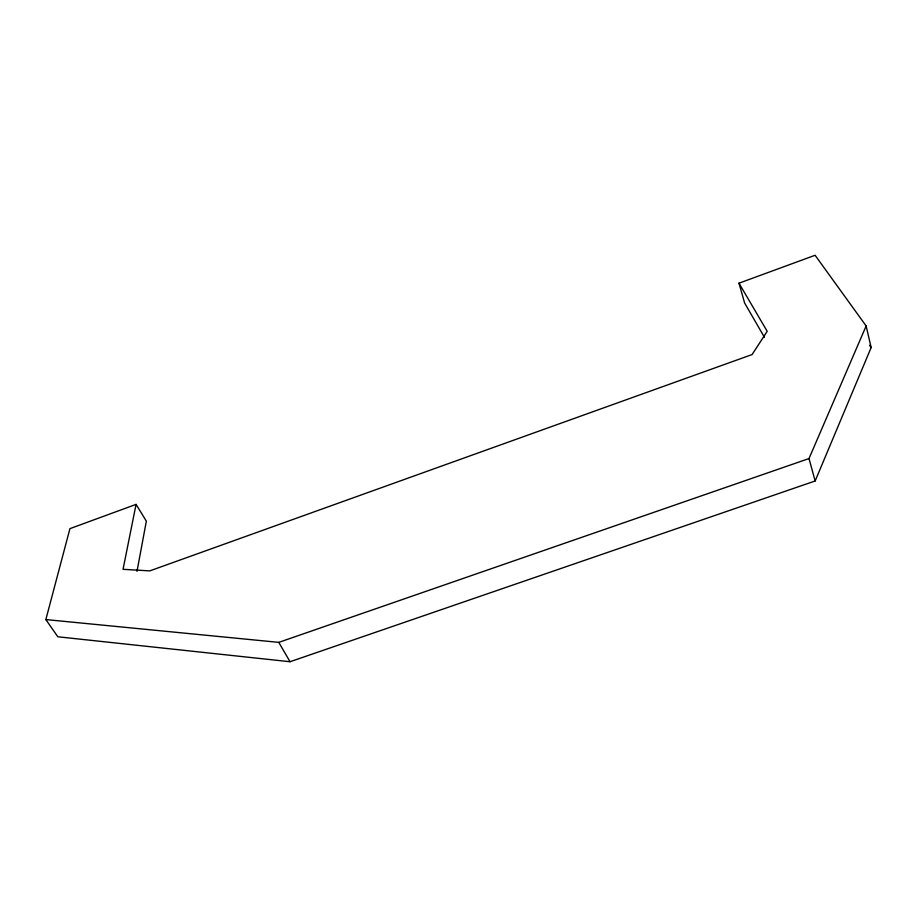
<?xml version="1.0" encoding="UTF-8"?>
<svg xmlns="http://www.w3.org/2000/svg" width="917" height="917" viewBox="0 0 917 917"><rect width="100%" height="100%" fill="white"/><g stroke="black" fill="none" stroke-linecap="round" stroke-linejoin="round"><path stroke-width="1.38" d="M137 571.36L146.353 521.165L136.071 504.384L69.933 528.639L45.85 619.571L57.828 636.776L290.047 661.73L815.156 480.978L871.15 347.554L866.141 325.959L815.098 255.27L738.987 283.193L744.615 303L764.446 337.296M136.071 504.384L123.038 569.319L149.815 570.878L752.089 354.558L767.197 331.312L738.987 283.193M815.156 480.978L809.012 458.546L866.141 325.959M45.85 619.571L278.779 642.37L809.012 458.546M869.58 345.331L871.15 347.554M278.779 642.37L290.047 661.73"/></g></svg>
